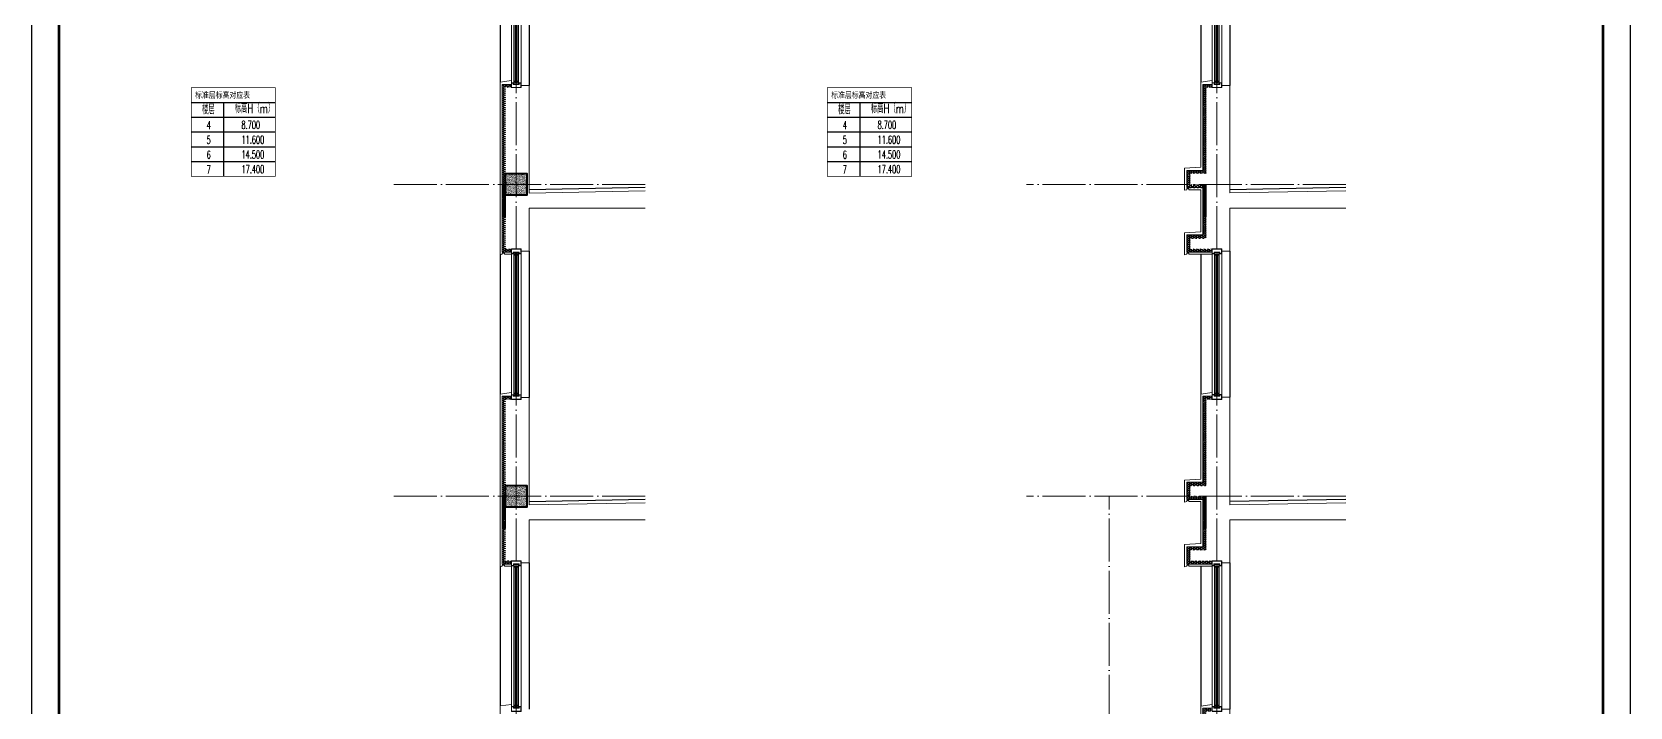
# Model space of a CAD drawing. Extents: x -518115 to 389031, y -209821 to 1628073.
# Drawn here: x 200630 to 215480, y -164603 to -158326 of the extents above; entities that cross this region are included whole.
import ezdxf

# ---------------------------------------------------------------- set-up
doc = ezdxf.new("R2010")
doc.units = 0
doc.header["$LTSCALE"] = 1000
doc.header["$MEASUREMENT"] = 0
doc.linetypes.add('DOTE', pattern=[2.42, 2, -0.2, 0.02, -0.2])
for name, color, linetype in [('C-Sheet-图框', 101, 'Continuous'), ('PUB_TEXT', 4, 'Continuous'), ('图框', 140, 'Continuous'), ('看线', 251, 'Continuous'), ('立面-看线', 251, 'Continuous')]:
    doc.layers.add(name, color=color, linetype=linetype)
for name, color, linetype, lineweight in [('DOTE', 19, 'DOTE', 9), ('PUB_HATCH', 8, 'Continuous', 9), ('S_WINDOW', 144, 'Continuous', 15), ('WALL', 9, 'Continuous', 40), ('内粉刷', 37, 'Continuous', 9), ('细细', 250, 'Continuous', 0)]:
    doc.layers.add(name, color=color, linetype=linetype, lineweight=lineweight)
doc.layers.add('yichutu', color=7, linetype='Continuous', true_color=0xffffff, plot=False)
doc.styles.add('_TCH_DIM', font='SIMPLEX.shx', dxfattribs={"width": 0.7, "bigfont": 'GBCBIG.shx'})
doc.styles.add('宋体', font='', dxfattribs={"height": 50})
doc.styles.get('宋体').set_extended_font_data('SimSun')
pattern_1 = [(0, (-811253.24, -385446.952), (16.66875, 9.623705), [11.1125, -22.225]), (120, (-811253.24, -385446.952), (-16.66874801, 9.62370845), [11.1125, -22.225]), (60, (-811253.24, -385446.952), (1.99e-06, 19.24741345), [-22.225, 11.1125])]
pattern_2 = [(315, (-218910.2607, -140541.0897), (-1.767766953, -1.767766953), []), (315, (-218909.0822, -140541.0897), (-1.767766953, -1.767766953), [])]
pattern_3 = [(315, (-218910.2607, -141979.3279), (-1.767766953, -1.767766953), []), (315, (-218909.0822, -141979.3279), (-1.767766953, -1.767766953), [])]
pattern_4 = [(0, (-805634.686, -385446.952), (16.66875, 9.623705), [11.1125, -22.225]), (120, (-805634.686, -385446.952), (-16.66874801, 9.62370845), [11.1125, -22.225]), (60, (-805634.686, -385446.952), (1.99e-06, 19.24741345), [-22.225, 11.1125])]

# ---------------------------------------------------------------- blocks, each defined once
blk = doc.blocks.new('GFDDDDRG')
at = {"layer": '图框'}
blk.add_lwpolyline([(923310, -107437), (923310, -159999), (893610, -159999), (893610, -107437)], close=True, dxfattribs=at)
blk.add_lwpolyline([(923310, -107437), (923310, -159999), (893610, -159999), (893610, -107437)], close=True, dxfattribs=at)
at = {"layer": '图框', "const_width": 50}
blk.add_lwpolyline([(894110, -159499), (922810, -159499), (922810, -108687), (894110, -108687)], close=True, dxfattribs=at)
blk = doc.blocks.new('yct-1051-594-26275-14850-25-1002.0')
at = {"layer": 'yichutu', "color": 7, "true_color": 0xffffff}
blk.add_lwpolyline([(0, 0), (0, 14850), (26275, 14850), (26275, 0)], close=True, dxfattribs=at)
blk = doc.blocks.new('A$C47771182')
at = {"layer": '立面-看线'}
h = blk.add_hatch(dxfattribs=at)
h.set_pattern_fill('HONEY', color=256, scale=7)
h.set_pattern_definition(pattern_1)
h.paths.add_polyline_path([(30, 0), (0, 0), (0, 900), (-55, 900), (-55, 930), (30, 930)])
h = blk.add_hatch(dxfattribs=at)
h.set_pattern_fill('HONEY', color=256, scale=7)
h.set_pattern_definition(pattern_1)
h.paths.add_polyline_path([(30, 0), (0, 0), (0, -600), (-55, -600), (-55, -630), (30, -630)])
blk = doc.blocks.new('zrszerf')
at = {"layer": '细细'}
h = blk.add_hatch(dxfattribs=at)
h.set_pattern_fill('金属', color=256, style=0)
h.set_pattern_definition(pattern_2)
h.paths.add_polyline_path([(257695, 608543), (257715, 608543), (257715, 608557), (257765, 608557), (257765, 608543), (257785, 608543), (257785, 608588), (257695, 608588)])
h.paths.add_polyline_path([(257713, 608559), (257713, 608545), (257697, 608545), (257697, 608586), (257783, 608586), (257783, 608545), (257767, 608545), (257767, 608559)], flags=16)
h = blk.add_hatch(dxfattribs=at)
h.set_pattern_fill('金属', color=256, style=0)
h.set_pattern_definition(pattern_2)
h.paths.add_polyline_path([(257762, 608555), (257762, 608530), (257750, 608530), (257750, 608540), (257729, 608540), (257729, 608530), (257717, 608530), (257717, 608555)])
h.paths.add_polyline_path([(257719, 608553), (257719, 608532), (257727, 608532), (257727, 608542), (257752, 608542), (257752, 608532), (257760, 608532), (257760, 608553)], flags=16)
h = blk.add_hatch(color=256, dxfattribs=at)
edge = h.paths.add_edge_path()
edge.add_line((257735, 608540), (257735, 608528))
edge.add_arc((257740, 608520), 9.44, 61.5175, 118.4825, ccw=False)
edge.add_line((257744, 608528), (257744, 608540))
edge.add_arc((257740, 608548), 9.44, 241.5175, 298.4825, ccw=False)
h = blk.add_hatch(dxfattribs=at)
h.set_pattern_fill('金属', color=256, style=0)
h.set_pattern_definition(pattern_3)
h.paths.add_polyline_path([(257695, 607233), (257715, 607233), (257715, 607220), (257765, 607220), (257765, 607233), (257785, 607233), (257785, 607188), (257695, 607188)])
h.paths.add_polyline_path([(257713, 607218), (257713, 607231), (257697, 607231), (257697, 607190), (257783, 607190), (257783, 607231), (257767, 607231), (257767, 607218)], flags=16)
h = blk.add_hatch(dxfattribs=at)
h.set_pattern_fill('金属', color=256, style=0)
h.set_pattern_definition(pattern_3)
h.paths.add_polyline_path([(257762, 607222), (257762, 607247), (257750, 607247), (257750, 607237), (257729, 607237), (257729, 607247), (257717, 607247), (257717, 607222)])
h.paths.add_polyline_path([(257719, 607224), (257719, 607245), (257727, 607245), (257727, 607235), (257752, 607235), (257752, 607245), (257760, 607245), (257760, 607224)], flags=16)
h = blk.add_hatch(color=256, dxfattribs=at)
edge = h.paths.add_edge_path()
edge.add_line((257735, 607237), (257735, 607249))
edge.add_arc((257740, 607257), 9.44, 241.5175, 298.4825)
edge.add_line((257744, 607249), (257744, 607237))
edge.add_arc((257740, 607229), 9.44, 61.5175, 118.4825)
at = {"layer": 'S_WINDOW'}
for p, q in [((257695, 607233), (257695, 608543)), ((257717, 607247), (257717, 608530)), ((257762, 607247), (257762, 608530)), ((257785, 607233), (257785, 608543))]:
    blk.add_line(p, q, dxfattribs=at)
for points in [[(257785, 608588), (257785, 608543), (257765, 608543), (257765, 608557), (257715, 608557), (257715, 608543), (257695, 608543), (257695, 608588)], [(257783, 608586), (257783, 608545), (257767, 608545), (257767, 608559), (257713, 608559), (257713, 608545), (257697, 608545), (257697, 608586)], [(257762, 608555), (257762, 608530), (257750, 608530), (257750, 608540), (257729, 608540), (257729, 608530), (257717, 608530), (257717, 608555)], [(257760, 608553), (257760, 608532), (257752, 608532), (257752, 608542), (257727, 608542), (257727, 608532), (257719, 608532), (257719, 608553)], [(257785, 607188), (257785, 607233), (257765, 607233), (257765, 607220), (257715, 607220), (257715, 607233), (257695, 607233), (257695, 607188)], [(257783, 607190), (257783, 607231), (257767, 607231), (257767, 607218), (257713, 607218), (257713, 607231), (257697, 607231), (257697, 607190)], [(257762, 607222), (257762, 607247), (257750, 607247), (257750, 607237), (257729, 607237), (257729, 607247), (257717, 607247), (257717, 607222)], [(257760, 607224), (257760, 607245), (257752, 607245), (257752, 607235), (257727, 607235), (257727, 607245), (257719, 607245), (257719, 607224)]]:
    blk.add_lwpolyline(points, close=True, dxfattribs=at)
at = {"layer": '细细'}
for points in [[(257729, 608530), (257729, 607247)], [(257735, 607249), (257735, 608540)], [(257744, 607249), (257744, 608540)], [(257750, 608530), (257750, 607247)]]:
    blk.add_lwpolyline(points, dxfattribs=at)
for points in [[(257735, 608540), (257735, 608528, -0.253805), (257744, 608528), (257744, 608540, -0.253805)], [(257735, 607237), (257735, 607249, 0.253805), (257744, 607249), (257744, 607237, 0.253805)]]:
    blk.add_lwpolyline(points, format="xyb", close=True, dxfattribs=at)
blk = doc.blocks.new('gdfgdgrdfaw')
at = {"layer": '立面-看线'}
h = blk.add_hatch(dxfattribs=at)
h.set_pattern_fill('碎沙', color=256, scale=4)
h.set_pattern_definition([(37.5, (356389.152, 79681.42), (-0.32000626, 9.78826475), [0, -7.7216, 0, -8.636, 0, -8.255]), (7.5, (356389.152, 79681.42), (8.99046566, 14.33650201), [0, -4.1656, 0, -6.9596, 0, -2.667]), (327.5, (356382.904, 79681.42), (15.819847405, 0.02874369), [0, -2.54, 0, -9.144, 0, -11.938]), (317.5, (356382.904, 79681.42), (15.27112905, 4.45858647), [0, -1.27, 0, -5.9944, 0, -6.858])])
h.paths.add_polyline_path([(1157442, 465043), (1157642, 465043), (1157642, 465243), (1157442, 465243)])
at = {"layer": 'PUB_HATCH', "color": 215, "true_color": 0xa953a0}
blk.add_lwpolyline([(1157497, 464513), (1157412, 464513), (1157412, 466073), (1157497, 466073)], dxfattribs=at)
at = {"layer": 'WALL'}
blk.add_lwpolyline([(1157442, 465243), (1157642, 465243), (1157642, 465043), (1157442, 465043)], close=True, dxfattribs=at)
at = {"layer": '内粉刷'}
blk.add_line((1157392, 465143), (1157392, 464493), dxfattribs=at)
for points in [[(1157392, 465143), (1157392, 466093), (1157497, 466108)], [(1157587, 466063), (1157662, 466063), (1157662, 465063)], [(1158741, 465083), (1157662, 465063)], [(1157587, 464523), (1157662, 464523), (1157662, 464923), (1158741, 464923)], [(1157432, 464493), (1157432, 464503), (1157412, 464503), (1157412, 464493), (1157392, 464488), (1157392, 464493)], [(1157432, 464493), (1157497, 464493)]]:
    blk.add_lwpolyline(points, dxfattribs=at)
at = {"layer": '看线'}
for p, q in [((1157392, 467393), (1157392, 466093)), ((1157662, 467423), (1157662, 466063))]:
    blk.add_line(p, q, dxfattribs=at)
at = {"layer": '看线', "color": 32}
blk.add_lwpolyline([(1158741, 465113), (1157662, 465093)], dxfattribs=at)
blk.add_blockref('zrszerf', (899802, -141145))
at = {"xscale": -1}
blk.add_blockref('A$C47771182', (1157442, 465143), dxfattribs=at)
blk = doc.blocks.new('GHFHFHTFDFS')
at = {"layer": '立面-看线'}
h = blk.add_hatch(dxfattribs=at)
h.set_pattern_fill('HONEY', color=256, scale=7)
h.set_pattern_definition(pattern_4)
h.paths.add_polyline_path([(910253, -114256), (910283, -114256), (910283, -113486), (910338, -113486), (910338, -113456), (910253, -113456)])
h = blk.add_hatch(dxfattribs=at)
h.set_pattern_fill('HONEY', color=256, scale=7)
h.set_pattern_definition(pattern_4)
h.paths.add_polyline_path([(910283, -114986), (910283, -114986), (910133, -114986), (910133, -114886), (910283, -114886), (910283, -114386), (910133, -114386), (910133, -114286), (910283, -114286), (910283, -114256), (910103, -114256), (910103, -114416), (910253, -114416), (910253, -114856), (910103, -114856), (910103, -115016), (910338, -115016), (910338, -114986)])
at = {"layer": 'PUB_HATCH', "color": 215, "true_color": 0xa953a0}
for points in [[(910253, -114256), (910253, -113456), (910338, -113456)], [(910253, -114256), (910103, -114256), (910103, -114416), (910253, -114416), (910253, -114856), (910103, -114856), (910103, -115016), (910338, -115016)]]:
    blk.add_lwpolyline(points, dxfattribs=at)
at = {"layer": '内粉刷'}
for points in [[(910233, -114226), (910233, -113436), (910338, -113421)], [(910428, -113466), (910503, -113466), (910503, -114466)], [(910233, -114226), (910083, -114236), (910083, -114436)], [(910123, -114436), (910123, -114426), (910103, -114426), (910103, -114436), (910083, -114441), (910083, -114436)], [(910123, -114436), (910233, -114436), (910233, -114826), (910083, -114836), (910083, -115036)], [(911582, -114446), (910503, -114466)], [(910428, -115006), (910503, -115006), (910503, -114606), (911582, -114606)], [(910123, -115036), (910123, -115026), (910103, -115026), (910103, -115036), (910083, -115041), (910083, -115036)], [(910103, -115036), (910103, -115036)], [(910123, -115036), (910338, -115036)]]:
    blk.add_lwpolyline(points, dxfattribs=at)
at = {"layer": '看线'}
for p, q in [((910503, -112106), (910503, -113466)), ((910233, -112136), (910233, -113436))]:
    blk.add_line(p, q, dxfattribs=at)
at = {"layer": '看线', "color": 32}
blk.add_lwpolyline([(911582, -114416), (910503, -114436)], dxfattribs=at)
blk.add_blockref('zrszerf', (652643, -720674))
blk = doc.blocks.new('VDVDXAXFSFFX')
at = {"layer": 'PUB_HATCH'}
h = blk.add_hatch(dxfattribs=at)
h.set_pattern_fill('DOTS', color=251, scale=2, style=0)
h.set_pattern_definition([(0, (924712.4965, -148185.593), (1.5875, 3.175), [0, -3.175])])
h.paths.add_polyline_path([(924682, -148186), (924712, -148186), (924712, -147936), (924712, -147886), (924712, -147886), (924712, -147886), (924682, -147886)])
at = {"layer": 'PUB_HATCH', "color": 5}
blk.add_lwpolyline([(924712, -147886), (924682, -147886), (924682, -148186), (924712, -148186)], close=True, dxfattribs=at)

msp = doc.modelspace()

# ---------------------------------------------------------------- linework, layer by layer
at = {"layer": 'C-Sheet-图框', "color": 0}
for p, q in [((202110.6, -158980.5), (202893.3, -158980.5)), ((202110.6, -158980.5), (202893.3, -158980.5)), ((202410.9, -158980.5), (202410.9, -159668)), ((208021.6, -158980.5), (208804.4, -158980.5)), ((208021.6, -158980.5), (208804.4, -158980.5)), ((208321.9, -158980.5), (208321.9, -159668)), ((202110.6, -159118), (202893.3, -159118)), ((208021.6, -159118), (208804.4, -159118)), ((202110.6, -159255.5), (202893.3, -159255.5)), ((208021.6, -159255.5), (208804.4, -159255.5)), ((202110.6, -159393), (202893.3, -159393)), ((208021.6, -159393), (208804.4, -159393)), ((202110.6, -159530.5), (202893.3, -159530.5)), ((208021.6, -159530.5), (208804.4, -159530.5))]:
    msp.add_line(p, q, dxfattribs=at)
at = {"layer": 'C-Sheet-图框', "color": 0, "const_width": 6}
for points in [[(202110.6, -159668), (202893.3, -159668), (202893.3, -158843), (202110.6, -158843)], [(208021.6, -159668), (208804.4, -159668), (208804.4, -158843), (208021.6, -158843)]]:
    msp.add_lwpolyline(points, close=True, dxfattribs=at)
at = {"layer": 'DOTE', "linetype": 'DOTE', "ltscale": 0.2}
for p, q in [((205130.6, -169543), (205130.6, -151863)), ((211641.6, -169543), (211641.6, -151863)), ((206329.1, -159743), (203960.4, -159743)), ((212840.2, -159743), (209871.4, -159743)), ((206329.1, -162643), (203960.4, -162643)), ((212840.2, -162643), (209871.4, -162643)), ((210641.6, -169543), (210641.6, -162643))]:
    msp.add_line(p, q, dxfattribs=at)
at = {"layer": '内粉刷'}
msp.add_lwpolyline([(204980.6, -165183), (204980.6, -164593), (205085.6, -164578)], dxfattribs=at)
at = {"layer": '看线'}
for p, q in [((204980.6, -163293), (204980.6, -164593)), ((205250.6, -163263), (205250.6, -164623))]:
    msp.add_line(p, q, dxfattribs=at)

# ---------------------------------------------------------------- block references
at = {"xscale": 0.5, "yscale": 0.5, "zscale": 0.5}
msp.add_blockref('GFDDDDRG', (-246174.4, -93716.5), dxfattribs=at)
for name, p in [('gdfgdgrdfaw', (-952411.8, -624886.4)), ('GHFHFHTFDFS', (-698741.4, -45356.9)), ('VDVDXAXFSFFX', (-719681.9, -11857.4)), ('VDVDXAXFSFFX', (-713170.9, -11857.4)), ('gdfgdgrdfaw', (-952411.8, -627786.4)), ('GHFHFHTFDFS', (-698741.4, -48256.9)), ('VDVDXAXFSFFX', (-719681.9, -14757.4)), ('VDVDXAXFSFFX', (-713170.9, -14757.4)), ('zrszerf', (-52609.3, -771831.4)), ('gdfgdgrdfaw', (-945900.8, -630686.4))]:
    msp.add_blockref(name, p)
at = {"layer": 'yichutu', "rotation": 270}
msp.add_blockref('yct-1051-594-26275-14850-25-1002.0', (200630.5, -147435), dxfattribs=at)

# ---------------------------------------------------------------- texts
at = {"layer": 'PUB_TEXT', "color": 2, "style": '宋体', "width": 0.8}
for p in [(202146.6, -158940.6), (208057.6, -158940.6)]:
    msp.add_text('标准层标高对应表', height=56.96, dxfattribs=at).set_placement(p)
at = {"layer": 'PUB_TEXT', "style": '_TCH_DIM'}
for s, height, width, p in [('楼层', 84.4, 0.7, (202209.7, -159091.1)), ('标高H（m）', 84.4, 0.7, (202514.2, -159080)), ('楼层', 84.4, 0.7, (208120.7, -159091.1)), ('标高H（m）', 84.4, 0.7, (208425.2, -159080)), ('4', 74.4, 0.494118, (202254, -159229.2)), ('8.700', 74.38, 0.494118, (202577.4, -159227.3)), ('4', 74.4, 0.494118, (208165, -159229.2)), ('8.700', 74.38, 0.494118, (208488.4, -159227.3)), ('5', 74.4, 0.494118, (202254, -159366.7)), ('11.600', 74.38, 0.494118, (202577.4, -159364.8)), ('5', 74.4, 0.494118, (208165, -159366.7)), ('11.600', 74.38, 0.494118, (208488.4, -159364.8)), ('6', 74.4, 0.494118, (202254, -159504.2)), ('14.500', 74.38, 0.494118, (202577.4, -159502.3)), ('6', 74.4, 0.494118, (208165, -159504.2)), ('14.500', 74.38, 0.494118, (208488.4, -159502.3)), ('7', 74.4, 0.494118, (202254, -159641.7)), ('17.400', 74.38, 0.494118, (202577.4, -159639.8)), ('7', 74.4, 0.494118, (208165, -159641.7)), ('17.400', 74.38, 0.494118, (208488.4, -159639.8))]:
    msp.add_text(s, height=height, dxfattribs=dict(at, width=width)).set_placement(p)

doc.saveas('drawing.dxf')
